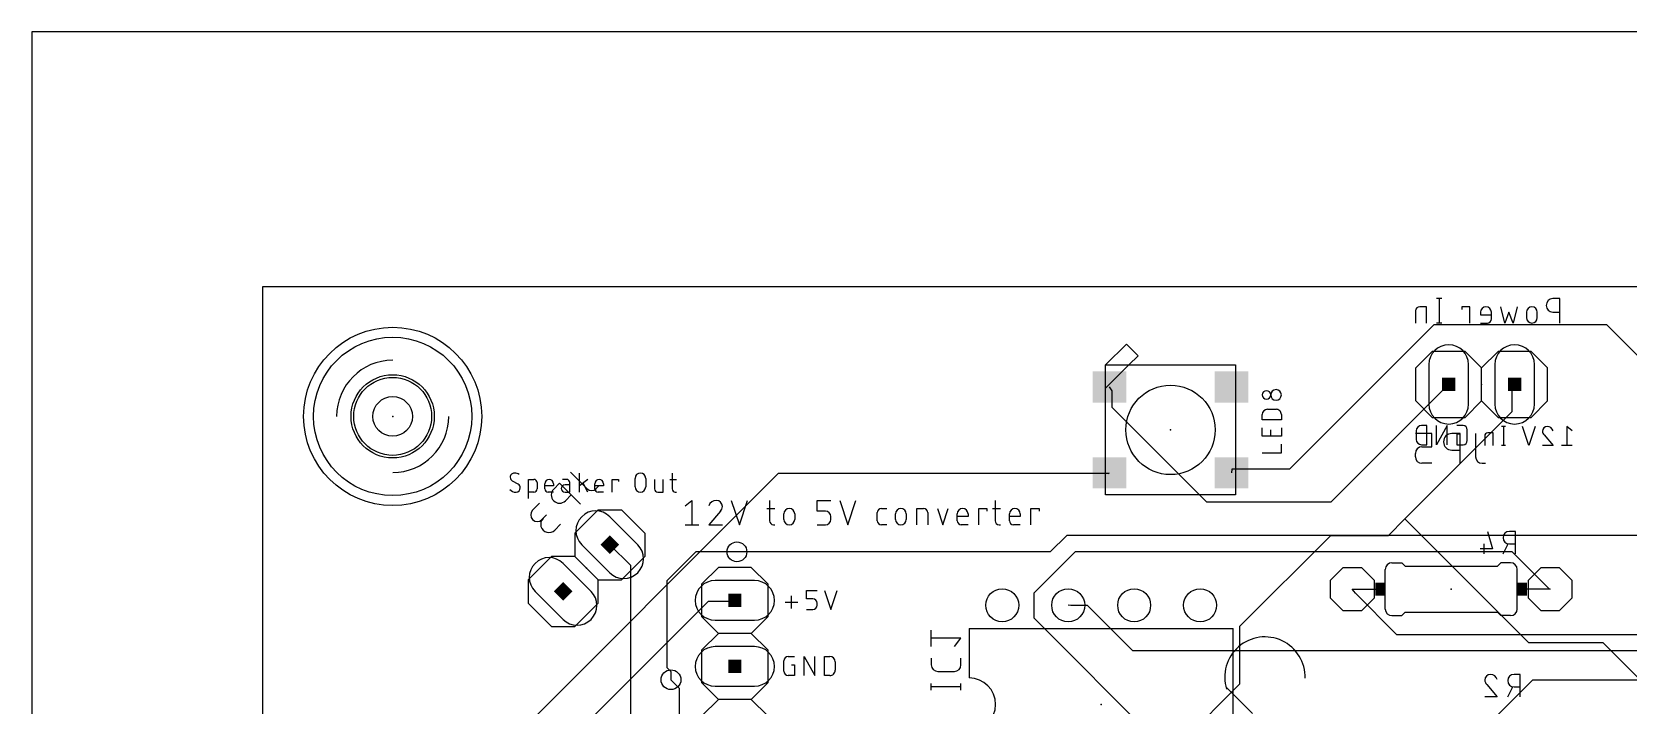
# Model space of a CAD drawing. Extents: x -9 to 98, y -9 to 98.
# Drawn here: x -8.9 to 52.6, y 71.9 to 97.8 of the extents above; entities that cross this region are included whole.
import ezdxf

# ---------------------------------------------------------------- set-up
doc = ezdxf.new("R2010")
doc.units = 0
for name, color, linetype in [('1', 12, 'CONTINUOUS'), ('16', 132, 'CONTINUOUS'), ('17', 110, 'CONTINUOUS'), ('18', 110, 'CONTINUOUS'), ('20', 31, 'CONTINUOUS'), ('21', 253, 'CONTINUOUS'), ('22', 253, 'CONTINUOUS'), ('23', 53, 'CONTINUOUS'), ('24', 53, 'CONTINUOUS'), ('25', 253, 'CONTINUOUS'), ('26', 253, 'CONTINUOUS'), ('39', 12, 'CONTINUOUS'), ('40', 132, 'CONTINUOUS'), ('41', 12, 'CONTINUOUS'), ('42', 132, 'CONTINUOUS'), ('51', 253, 'CONTINUOUS'), ('52', 253, 'CONTINUOUS')]:
    doc.layers.add(name, color=color, linetype=linetype)

# ---------------------------------------------------------------- blocks, each defined once
blk = doc.blocks.new('ROUNDP')
blk.add_circle((0, 0), 0.5)
blk = doc.blocks.new('RECT')
blk.add_solid([(-0.5, -0.5), (0.5, -0.5), (-0.5, 0.5), (0.5, 0.5)])
blk = doc.blocks.new('LONGP100')
blk.add_lwpolyline([(-0.5, -0.5), (0.5, -0.5, 1), (0.5, 0.5), (-0.5, 0.5, 1)], format="xyb", close=True)
blk = doc.blocks.new('OCTAGONP')
blk.add_lwpolyline([(-0.5, -0.2071), (-0.5, 0.2071), (-0.2071, 0.5), (0.2071, 0.5), (0.5, 0.2071), (0.5, -0.2071), (0.2071, -0.5), (-0.2071, -0.5)], close=True)
blk = doc.blocks.new('ROUNDV')
blk.add_circle((0, 0), 0.5)

msp = doc.modelspace()

# ---------------------------------------------------------------- linework, layer by layer
at = {"layer": '1'}
for p, q in [((45.085, 86.5187), (39.5288, 80.9625)), ((51.7525, 86.5187), (45.085, 86.5187)), ((55.5625, 82.7088), (51.7525, 86.5187)), ((45.5613, 84.1375), (45.66, 84.23)), ((32.7025, 83.9788), (32.6, 84.13)), ((32.7025, 83.3438), (32.7025, 83.9788)), ((45.5613, 84.1375), (41.1163, 79.6925)), ((36.3538, 79.6925), (32.7025, 83.3438)), ((19.8438, 80.8038), (7.9375, 68.8975)), ((32.5438, 80.8038), (19.8438, 80.8038)), ((32.5438, 80.8038), (32.6, 80.83)), ((37.3062, 80.9625), (37.3, 80.83)), ((39.5288, 80.9625), (37.3062, 80.9625)), ((41.1163, 79.6925), (36.3538, 79.6925)), ((30.9563, 78.4225), (30.3213, 77.7875)), ((58.1025, 78.4225), (30.9563, 78.4225)), ((30.3213, 77.7875), (18.2563, 77.7875)), ((31.2738, 77.7875), (29.6863, 76.2)), ((48.1013, 77.7875), (31.2738, 77.7875)), ((49.53, 76.3588), (48.1013, 77.7875)), ((42.0688, 76.2), (41.95, 76.35)), ((49.53, 76.3588), (49.57, 76.35)), ((17.145, 75.8825), (10.3187, 69.0563)), ((18.0975, 75.8825), (17.145, 75.8825)), ((18.0975, 75.8825), (18.1745, 75.9198)), ((29.6863, 76.2), (29.6863, 75.2475)), ((31.115, 75.7238), (31.01, 75.73)), ((31.75, 75.7238), (31.115, 75.7238)), ((33.4963, 73.9775), (31.75, 75.7238)), ((42.0688, 76.2), (43.6563, 74.6125)), ((29.6863, 75.2475), (34.7662, 70.1675)), ((43.6563, 74.6125), (62.0713, 74.6125)), ((61.7538, 73.9775), (33.4963, 73.9775)), ((15.7163, 72.8663), (16.0338, 72.5487)), ((16.0338, 72.5487), (16.0338, 63.3413)), ((21.4313, 45.4025), (48.895, 72.8663)), ((48.895, 72.8663), (54.61, 72.8663))]:
    msp.add_line(p, q, dxfattribs=at)
at = {"layer": '16'}
for p, q in [((-8.89, 97.79), (-8.89, -8.89)), ((97.79, 97.79), (-8.89, 97.79)), ((48.1013, 84.1375), (48.2, 84.23)), ((48.1013, 83.185), (48.1013, 84.1375)), ((43.9738, 79.0575), (48.1013, 83.185)), ((43.3388, 78.4225), (43.9738, 79.0575)), ((43.9738, 79.0575), (48.7363, 74.295)), ((14.164, 77.2561), (13.357, 78.063)), ((37.6238, 74.93), (41.1163, 78.4225)), ((41.1163, 78.4225), (43.3388, 78.4225)), ((16.6687, 77.7875), (15.5575, 76.6763)), ((18.2563, 77.7875), (16.6687, 77.7875)), ((14.164, 71.331), (14.164, 77.2561)), ((15.5575, 76.6763), (15.5575, 73.3425)), ((37.6238, 72.7075), (37.6238, 74.93)), ((48.7363, 74.295), (51.5938, 74.295)), ((51.5938, 74.295), (64.2938, 61.595)), ((15.5575, 73.3425), (15.7163, 73.1838)), ((15.7163, 73.1838), (15.7163, 72.8663)), ((33.4963, 68.58), (37.6238, 72.7075))]:
    msp.add_line(p, q, dxfattribs=at)
at = {"layer": '20'}
for p, q in [((0, 0), (0, 88)), ((0, 88), (88, 88))]:
    msp.add_line(p, q, dxfattribs=at)
msp.add_circle((5, 83), 1.5, dxfattribs=at)
at = {"layer": '21'}
for p, q in [((33.25, 85.78), (32.45, 84.98)), ((33.7, 85.33), (33.25, 85.78)), ((32.45, 84.08), (32.45, 84.98)), ((32.45, 84.98), (33.35, 84.98)), ((32.45, 84.08), (33.35, 84.98)), ((33.35, 84.98), (33.7, 85.33)), ((33.35, 84.98), (37.45, 84.98)), ((37.45, 84.98), (37.45, 79.98)), ((32.45, 79.98), (32.45, 84.08)), ((9.8335, 80.39), (9.6084, 80.5128)), ((10.2339, 79.8376), (10.2339, 80.5742)), ((10.2339, 80.5742), (10.4385, 80.5742)), ((11.6983, 80.5742), (11.5346, 80.5742)), ((12.1899, 80.0831), (12.1899, 80.8197)), ((12.5173, 80.5742), (12.1899, 80.3286)), ((13.4531, 80.0831), (13.4531, 80.5742)), ((13.4531, 80.5742), (13.6986, 80.5742)), ((13.6986, 80.5742), (13.6986, 80.4923)), ((14.3341, 80.2877), (14.3341, 80.6151)), ((14.7433, 80.6151), (14.7433, 80.2877)), ((15.0822, 80.5742), (15.0822, 80.2059)), ((15.4096, 80.0831), (15.4096, 80.5742)), ((15.6775, 80.5742), (15.923, 80.5742)), ((15.7594, 80.8197), (15.7594, 80.2059)), ((10.4385, 80.0831), (10.2339, 80.0831)), ((10.5612, 80.4514), (10.5612, 80.2059)), ((10.8638, 80.2059), (10.8638, 80.4105)), ((11.1911, 80.3286), (10.8638, 80.3286)), ((11.1911, 80.0831), (10.9865, 80.0831)), ((11.1911, 80.4105), (11.1911, 80.3286)), ((11.821, 80.3696), (11.6369, 80.3696)), ((11.6369, 80.0831), (11.821, 80.0831)), ((11.821, 80.0831), (11.821, 80.4514)), ((12.5173, 80.0831), (12.3331, 80.4309)), ((12.7901, 80.2059), (12.7901, 80.4105)), ((13.1175, 80.3286), (12.7901, 80.3286)), ((13.1175, 80.0831), (12.9129, 80.0831)), ((13.1175, 80.4105), (13.1175, 80.3286)), ((15.2049, 80.0831), (15.4096, 80.0831)), ((15.8821, 80.0831), (15.923, 80.0831)), ((37.45, 79.98), (32.45, 79.98)), ((16.2601, 79.5591), (16.5212, 79.7679)), ((16.5212, 79.7679), (16.5212, 78.8281)), ((17.6183, 79.3502), (17.1745, 78.8281)), ((18.0367, 79.7679), (18.3499, 78.8281)), ((18.3499, 78.8281), (18.6632, 79.7679)), ((19.4053, 79.4546), (19.7186, 79.4546)), ((19.5098, 79.7679), (19.5098, 78.9847)), ((21.3502, 79.3502), (21.3502, 79.7679)), ((21.3502, 79.7679), (21.8723, 79.7679)), ((21.6635, 79.3502), (21.3502, 79.3502)), ((22.2124, 79.7679), (22.5257, 78.8281)), ((22.5257, 78.8281), (22.8389, 79.7679)), ((23.659, 78.9847), (23.659, 79.298)), ((23.8156, 79.4546), (24.0245, 79.4546)), ((25.1819, 78.8281), (25.1819, 79.4546)), ((25.1819, 79.4546), (25.443, 79.4546)), ((25.5996, 79.298), (25.5996, 78.8281)), ((25.9744, 79.4546), (26.1833, 78.8281)), ((26.1833, 78.8281), (26.3921, 79.4546)), ((27.5645, 78.8281), (27.5645, 79.4546)), ((27.5645, 79.4546), (27.8778, 79.4546)), ((27.8778, 79.4546), (27.8778, 79.3502)), ((28.0921, 79.4546), (28.4054, 79.4546)), ((28.1965, 79.7679), (28.1965, 78.9847)), ((29.5762, 78.8281), (29.5762, 79.4546)), ((29.5762, 79.4546), (29.8894, 79.4546)), ((29.8894, 79.4546), (29.8894, 79.3502)), ((16.2601, 78.8281), (16.7822, 78.8281)), ((17.1745, 78.8281), (17.6966, 78.8281)), ((19.6664, 78.8281), (19.7186, 78.8281)), ((20.0613, 79.0369), (20.0613, 79.2458)), ((20.479, 79.2458), (20.479, 79.0369)), ((21.3502, 78.8281), (21.6635, 78.8281)), ((21.8723, 79.0369), (21.8723, 79.1414)), ((24.0245, 78.8281), (23.8156, 78.8281)), ((24.359, 79.0369), (24.359, 79.2458)), ((24.7767, 79.2458), (24.7767, 79.0369)), ((26.7364, 78.9847), (26.7364, 79.2458)), ((27.1541, 79.1414), (26.7364, 79.1414)), ((27.1541, 78.8281), (26.893, 78.8281)), ((27.1541, 79.2458), (27.1541, 79.1414)), ((28.3531, 78.8281), (28.4054, 78.8281)), ((28.7481, 78.9847), (28.7481, 79.2458)), ((29.1658, 79.1414), (28.7481, 79.1414)), ((29.1658, 78.8281), (28.9047, 78.8281)), ((29.1658, 79.2458), (29.1658, 79.1414)), ((17.5395, 77.1898), (16.9045, 76.5548)), ((18.8095, 77.1898), (17.5395, 77.1898)), ((19.4445, 76.5548), (18.8095, 77.1898)), ((16.9045, 75.2848), (16.9045, 76.5548)), ((19.4445, 76.5548), (19.4445, 75.2848)), ((20.9343, 75.9763), (20.9343, 76.3037)), ((20.9343, 76.3037), (21.3435, 76.3037)), ((21.6249, 76.3037), (21.8704, 75.5671)), ((21.8704, 75.5671), (22.116, 76.3037)), ((20.1131, 75.8536), (20.6042, 75.8536)), ((20.3586, 75.608), (20.3586, 76.0991)), ((21.1798, 75.9763), (20.9343, 75.9763)), ((21.3435, 75.7308), (21.3435, 75.8126)), ((17.5395, 74.6498), (16.9045, 75.2848)), ((19.4445, 75.2848), (18.8095, 74.6498)), ((20.9343, 75.5671), (21.1798, 75.5671)), ((16.9045, 74.0148), (17.5395, 74.6498)), ((18.8095, 74.6498), (17.5395, 74.6498)), ((18.8095, 74.6498), (19.4445, 74.0148)), ((16.9045, 72.7448), (16.9045, 74.0148)), ((19.4445, 74.0148), (19.4445, 72.7448)), ((20.2308, 73.7637), (20.4763, 73.7637)), ((20.8474, 73.0271), (20.8474, 73.7637)), ((20.8474, 73.7637), (21.2566, 73.0271)), ((21.2566, 73.0271), (21.2566, 73.7637)), ((21.6277, 73.0271), (21.6277, 73.7637)), ((21.6277, 73.7637), (21.8323, 73.7637)), ((20.0671, 73.1908), (20.0671, 73.6)), ((20.3536, 73.4363), (20.4763, 73.4363)), ((20.4763, 73.4363), (20.4763, 73.0271)), ((22.0369, 73.5591), (22.0369, 73.2317)), ((17.5395, 72.1098), (16.9045, 72.7448)), ((19.4445, 72.7448), (18.8095, 72.1098)), ((20.4763, 73.0271), (20.2308, 73.0271)), ((21.8323, 73.0271), (21.6277, 73.0271)), ((38.1127, 71.5645), (37.0967, 72.5805)), ((16.9045, 71.4748), (17.5395, 72.1098)), ((18.8095, 72.1098), (17.5395, 72.1098)), ((18.8095, 72.1098), (19.4445, 71.4748))]:
    msp.add_line(p, q, dxfattribs=at)
msp.add_circle((34.95, 82.48), 1.7205, dxfattribs=at)
for centre, radius, start, end in [((9.6902, 80.656), 0.1637, 89.9989, 180), ((9.6928, 80.656), 0.1663, 180.0003, 239.4889), ((9.6902, 80.5128), 0.3069, 53.1307, 89.9988), ((10.4385, 80.4514), 0.1228, 0, 90), ((11.0274, 80.4105), 0.1637, 0, 180), ((11.6983, 80.4514), 0.1228, 0, 90), ((12.9538, 80.4105), 0.1637, 0, 180), ((14.5387, 80.6151), 0.2046, 0, 180), ((9.7516, 80.4289), 0.3458, 224.7607, 270.0002), ((9.7516, 80.2468), 0.1637, 270, 0), ((9.7491, 80.2468), 0.1662, 359.9999, 59.4912), ((10.4385, 80.2059), 0.1228, 270.0015, 0), ((10.9865, 80.2059), 0.1228, 180, 270), ((11.6369, 80.2263), 0.1432, 90, 270), ((12.9129, 80.2059), 0.1228, 180, 270), ((14.5387, 80.2877), 0.2046, 180, 0), ((15.2049, 80.2059), 0.1228, 180, 270), ((15.8821, 80.2059), 0.1228, 180, 270), ((17.4617, 79.4661), 0.3018, 90.0001, 162.055), ((17.4617, 79.5329), 0.235, 0, 90), ((17.4442, 79.533), 0.2524, 313.6042, 359.9995), ((20.2702, 79.2458), 0.2088, 0, 180), ((21.6635, 79.1414), 0.2088, 0, 90), ((23.8156, 79.298), 0.1566, 90, 180), ((24.5678, 79.2458), 0.2088, 0, 180), ((25.443, 79.298), 0.1566, 0.0011, 90), ((26.9453, 79.2458), 0.2088, 0, 180), ((28.9569, 79.2458), 0.2088, 0, 180), ((19.6664, 78.9847), 0.1566, 180, 270), ((20.2702, 79.0369), 0.2088, 180, 0), ((21.6635, 79.0369), 0.2088, 270, 0), ((23.8156, 78.9847), 0.1566, 180, 270), ((24.5678, 79.0369), 0.2088, 180, 0), ((26.893, 78.9847), 0.1566, 180, 270), ((28.3531, 78.9847), 0.1566, 180, 270), ((28.9047, 78.9847), 0.1566, 180, 270), ((21.1798, 75.8126), 0.1637, 0, 90), ((21.1798, 75.7308), 0.1637, 270, 0), ((38.5854, 72.9682), 1.5472, 358.3392, 197.4489), ((20.2308, 73.6), 0.1637, 90.0011, 180), ((21.8323, 73.5591), 0.2046, 0, 90), ((20.2308, 73.1908), 0.1637, 180, 270), ((21.8323, 73.2317), 0.2046, 269.9991, 360)]:
    msp.add_arc(centre, radius, start, end, dxfattribs=at)
at = {"layer": '22'}
for p, q in [((45.4023, 87.5299), (45.1935, 87.5299)), ((45.2979, 87.5299), (45.2979, 86.5901)), ((49.9349, 87.5299), (49.6738, 87.5299)), ((49.9349, 86.5901), (49.9349, 87.5299)), ((44.388, 87.06), (44.388, 86.5901)), ((44.8057, 87.2166), (44.5446, 87.2166)), ((44.8057, 86.5901), (44.8057, 87.2166)), ((46.4769, 87.2166), (46.1637, 87.2166)), ((46.1637, 87.2166), (46.1637, 87.1122)), ((46.4769, 86.5901), (46.4769, 87.2166)), ((46.8873, 87.0078), (46.8873, 86.9034)), ((46.8873, 86.9034), (47.305, 86.9034)), ((47.305, 86.7467), (47.305, 87.0078)), ((47.8235, 86.5901), (47.6668, 87.2166)), ((47.9801, 87.0078), (47.8235, 86.5901)), ((48.1367, 86.5901), (47.9801, 87.0078)), ((48.2934, 87.2166), (48.1367, 86.5901)), ((48.6552, 87.0078), (48.6552, 86.7989)), ((49.0729, 86.7989), (49.0729, 87.0078)), ((49.6738, 87.0078), (49.9349, 87.0078)), ((45.4023, 86.5901), (45.1935, 86.5901)), ((46.8873, 86.5901), (47.1484, 86.5901)), ((44.39, 84.865), (45.025, 85.5)), ((46.295, 85.5), (45.025, 85.5)), ((46.93, 84.865), (46.295, 85.5)), ((47.565, 85.5), (46.93, 84.865)), ((48.835, 85.5), (47.565, 85.5)), ((49.47, 84.865), (48.835, 85.5)), ((44.39, 83.595), (44.39, 84.865)), ((46.93, 83.595), (46.93, 84.865)), ((49.47, 83.595), (49.47, 84.865)), ((45.025, 82.96), (44.39, 83.595)), ((46.295, 82.96), (46.93, 83.595)), ((46.93, 83.595), (47.565, 82.96)), ((48.835, 82.96), (49.47, 83.595)), ((44.4081, 82.4421), (44.4081, 82.1147)), ((44.8173, 82.6467), (44.6127, 82.6467)), ((44.8173, 81.9101), (44.8173, 82.6467)), ((45.025, 82.96), (46.295, 82.96)), ((45.5976, 82.6467), (45.1884, 81.9101)), ((45.1884, 81.9101), (45.1884, 82.6467)), ((45.5976, 81.9101), (45.5976, 82.6467)), ((46.2142, 82.6467), (45.9687, 82.6467)), ((46.3779, 82.0738), (46.3779, 82.483)), ((47.3747, 82.3652), (47.1701, 82.3652)), ((47.3747, 81.8741), (47.3747, 82.3652)), ((47.565, 82.96), (48.835, 82.96)), ((47.8537, 82.6107), (47.69, 82.6107)), ((47.7719, 82.6107), (47.7719, 81.8741)), ((48.7473, 81.8741), (48.5017, 82.6107)), ((48.9928, 82.6107), (48.7473, 81.8741)), ((50.4149, 82.447), (50.2103, 82.6107)), ((50.2103, 82.6107), (50.2103, 81.8741)), ((44.6127, 81.9101), (44.8173, 81.9101)), ((46.0914, 82.3193), (45.9687, 82.3193)), ((45.9687, 82.3193), (45.9687, 81.9101)), ((45.9687, 81.9101), (46.2142, 81.9101)), ((47.0474, 82.2424), (47.0474, 81.8741)), ((47.8537, 81.8741), (47.69, 81.8741)), ((49.6834, 81.8741), (49.2742, 81.8741)), ((49.3355, 82.2833), (49.6834, 81.8741)), ((50.4149, 81.8741), (50.0057, 81.8741)), ((12.908, 79.4101), (12.01, 78.512)), ((12.908, 79.4101), (13.806, 79.4101)), ((13.806, 79.4101), (14.7041, 78.512)), ((12.01, 78.512), (12.01, 77.614)), ((14.7041, 78.512), (14.7041, 77.614)), ((11.112, 77.614), (10.2139, 76.716)), ((12.01, 77.614), (11.112, 77.614)), ((12.01, 77.614), (12.908, 76.716)), ((13.806, 76.716), (14.7041, 77.614)), ((43.22, 75.588), (43.22, 77.112)), ((43.474, 77.366), (43.855, 77.366)), ((43.982, 77.239), (43.855, 77.366)), ((43.982, 77.239), (47.538, 77.239)), ((47.538, 77.239), (47.665, 77.366)), ((48.046, 77.366), (47.665, 77.366)), ((48.3, 75.588), (48.3, 77.112)), ((10.2139, 76.716), (10.2139, 75.818)), ((12.908, 76.716), (13.806, 76.716)), ((12.908, 75.818), (12.908, 76.716)), ((10.2139, 75.818), (11.112, 74.9199)), ((12.01, 74.9199), (12.908, 75.818)), ((43.474, 75.334), (43.855, 75.334)), ((43.982, 75.461), (43.855, 75.334)), ((43.982, 75.461), (47.538, 75.461)), ((47.538, 75.461), (47.665, 75.334)), ((48.046, 75.334), (47.665, 75.334)), ((11.112, 74.9199), (12.01, 74.9199)), ((27.2, 74.841), (37.36, 74.841)), ((27.2, 74.841), (27.2, 72.936)), ((37.36, 68.999), (37.36, 74.841))]:
    msp.add_line(p, q, dxfattribs=at)
for radius in [3.429, 1.6]:
    msp.add_circle((5, 83), radius, dxfattribs=at)
for centre, radius, start, end in [((49.6738, 87.2688), 0.2611, 90, 270), ((44.5446, 87.06), 0.1566, 90, 179.9977), ((47.0962, 87.0078), 0.2088, 0, 180), ((47.1484, 86.7467), 0.1566, 270, 0), ((48.864, 87.0078), 0.2088, 0, 180), ((48.864, 86.7989), 0.2088, 180, 0), ((44.6127, 82.4421), 0.2046, 90, 180), ((46.2142, 82.483), 0.1637, 0, 90), ((47.1701, 82.2424), 0.1228, 90, 179.9985), ((49.4583, 82.4266), 0.1842, 90, 180), ((49.4719, 82.4266), 0.1978, 180.0001, 226.3976), ((49.4583, 82.3741), 0.2366, 17.9447, 89.9999), ((44.6127, 82.1147), 0.2046, 180, 270), ((46.2142, 82.0738), 0.1637, 270, 0), ((43.474, 77.112), 0.254, 90, 180), ((48.046, 77.112), 0.254, 0, 90), ((43.474, 75.588), 0.254, 180, 270), ((48.046, 75.588), 0.254, 270, 0), ((27.2, 71.92), 1.016, 270, 90)]:
    msp.add_arc(centre, radius, start, end, dxfattribs=at)
at = {"layer": '23'}
msp.add_point((34.95, 82.48), dxfattribs=at)
at = {"layer": '24'}
for p in [(46.93, 84.23), (5, 83), (12.459, 77.165), (45.76, 76.35), (32.28, 71.92)]:
    msp.add_point(p, dxfattribs=at)
at = {"layer": '25'}
for p, q in [((38.4806, 82.8643), (38.4806, 83.0689)), ((38.6852, 83.2735), (39.0126, 83.2735)), ((39.2172, 83.0689), (39.2172, 82.8643)), ((39.2172, 82.8643), (38.4806, 82.8643)), ((38.4806, 82.2319), (38.4806, 82.5592)), ((38.808, 82.2319), (38.808, 82.4774)), ((39.2172, 82.5592), (39.2172, 82.2319)), ((39.2172, 82.2319), (38.4806, 82.2319)), ((39.2172, 81.5979), (39.2172, 81.9253)), ((38.4806, 81.5979), (39.2172, 81.5979))]:
    msp.add_line(p, q, dxfattribs=at)
for centre, radius, start, end in [((38.6443, 83.8248), 0.1637, 90, 270), ((38.6443, 83.8248), 0.1637, 270, 90), ((39.0126, 83.8248), 0.2046, 90, 270), ((39.0126, 83.8248), 0.2046, 270, 90), ((38.6852, 83.0689), 0.2046, 90, 180), ((39.0126, 83.0689), 0.2046, 359.9991, 90)]:
    msp.add_arc(centre, radius, start, end, dxfattribs=at)
at = {"layer": '26'}
for p, q in [((45.0123, 82.3377), (44.3773, 82.3377)), ((44.6313, 81.8297), (45.0123, 81.8297)), ((45.0123, 81.8297), (45.0123, 82.3377)), ((46.0982, 82.3377), (45.7807, 82.3377)), ((46.0982, 81.1947), (46.0982, 82.3377)), ((46.6962, 82.3377), (46.6962, 81.4487)), ((44.3773, 81.4487), (44.3773, 81.5757)), ((45.0123, 81.1947), (44.6313, 81.1947)), ((45.7807, 81.7027), (46.0982, 81.7027)), ((46.9502, 81.1947), (47.0772, 81.1947)), ((11.8483, 80.8469), (12.477, 80.2183)), ((11.4255, 80.424), (11.201, 80.1995)), ((12.2337, 79.6158), (11.4255, 80.424)), ((11.65, 79.7505), (11.8745, 79.975)), ((12.8362, 80.2183), (12.926, 80.3081)), ((10.6577, 79.6562), (10.3883, 79.3868)), ((10.7475, 79.0276), (10.9271, 79.2072)), ((11.4659, 78.848), (11.2414, 78.6235)), ((47.0166, 78.0927), (47.0166, 77.7089)), ((47.1605, 78.5725), (47.3524, 77.9008)), ((47.7567, 77.7089), (47.9486, 78.0927)), ((48.2365, 78.5725), (47.9966, 78.5725)), ((47.9966, 78.0927), (48.2365, 78.0927)), ((48.2365, 77.7089), (48.2365, 78.5725)), ((47.3524, 77.9008), (46.8727, 77.9008)), ((25.7395, 74.1425), (25.7395, 74.7775)), ((26.8825, 74.46), (25.7395, 74.46)), ((26.6285, 74.1425), (26.8825, 74.46)), ((25.7395, 73.6943), (25.7395, 73.4403)), ((25.9935, 73.1863), (26.6285, 73.1863)), ((26.8825, 73.4403), (26.8825, 73.6943)), ((25.7395, 72.4661), (25.7395, 72.7201)), ((26.8825, 72.5931), (25.7395, 72.5931)), ((26.8825, 72.4661), (26.8825, 72.7201)), ((47.1246, 72.6887), (47.5324, 72.2089)), ((47.9367, 72.2089), (48.1286, 72.5927)), ((48.4165, 73.0725), (48.1766, 73.0725)), ((48.1766, 72.5927), (48.4165, 72.5927)), ((48.4165, 72.2089), (48.4165, 73.0725)), ((47.5324, 72.2089), (47.0527, 72.2089))]:
    msp.add_line(p, q, dxfattribs=at)
for centre, radius, start, end in [((44.6313, 81.5757), 0.254, 90, 180), ((45.7807, 82.0202), 0.3175, 90, 270), ((44.6313, 81.4487), 0.254, 180, 270), ((46.9502, 81.4487), 0.254, 180, 270), ((11.4255, 79.975), 0.3175, 135, 315), ((12.6566, 80.3979), 0.254, 225, 315), ((10.5679, 79.2072), 0.254, 135.0005, 314.9995), ((11.0169, 78.848), 0.3175, 134.9998, 315.0002), ((47.9966, 78.3326), 0.2399, 90, 270), ((25.9935, 73.4403), 0.254, 180, 270), ((26.6285, 73.4403), 0.254, 270, 0), ((47.2686, 72.8566), 0.2159, 90, 180), ((47.2846, 72.8566), 0.2319, 179.9999, 226.396), ((47.2686, 72.7951), 0.2774, 17.9441, 90.0001), ((48.1766, 72.8326), 0.2399, 90, 270)]:
    msp.add_arc(centre, radius, start, end, dxfattribs=at)
at = {"layer": '39'}
msp.add_circle((5, 83), 3.048, dxfattribs=at)
at = {"layer": '40'}
msp.add_circle((5, 83), 3.048, dxfattribs=at)
at = {"layer": '41'}
msp.add_circle((5, 83), 3.048, dxfattribs=at)
at = {"layer": '42'}
msp.add_circle((5, 83), 3.048, dxfattribs=at)
at = {"layer": '52'}
for p, q in [((41.95, 76.35), (42.839, 76.35)), ((49.57, 76.35), (48.681, 76.35))]:
    msp.add_line(p, q, dxfattribs=at)
msp.add_circle((5, 83), 0.762, dxfattribs=at)
for start, end in [(90, 180), (270, 0)]:
    msp.add_arc((5, 83), 2.159, start, end, dxfattribs=at)

# ---------------------------------------------------------------- block references
at = {"layer": '1', "xscale": 1.3, "yscale": 1.2, "rotation": 180}
for p in [(32.6, 84.13), (37.3, 84.13), (32.6, 80.83), (37.3, 80.83)]:
    msp.add_blockref('RECT', p, dxfattribs=at)
at = {"layer": '17'}
for name, p, xscale, yscale, rotation in [('LONGP100', (45.66, 84.23), 1.524, 1.524, 270), ('LONGP100', (45.66, 84.23), 1.524, 1.524, 270), ('LONGP100', (48.2, 84.23), 1.524, 1.524, 270), ('LONGP100', (48.2, 84.23), 1.524, 1.524, 270), ('LONGP100', (13.357, 78.063), 1.524, 1.524, 135), ('LONGP100', (13.357, 78.063), 1.524, 1.524, 135), ('LONGP100', (11.561, 76.267), 1.524, 1.524, 135), ('LONGP100', (11.561, 76.267), 1.524, 1.524, 135), ('OCTAGONP', (41.95, 76.35), 1.6764, 1.6764, 180), ('OCTAGONP', (41.95, 76.35), 1.6764, 1.6764, 180), ('OCTAGONP', (49.57, 76.35), 1.6764, 1.6764, 180), ('OCTAGONP', (49.57, 76.35), 1.6764, 1.6764, 180), ('ROUNDP', (28.47, 75.73), 1.27, 1.27, 270), ('ROUNDP', (28.47, 75.73), 1.27, 1.27, 270), ('ROUNDP', (31.01, 75.73), 1.27, 1.27, 270), ('ROUNDP', (31.01, 75.73), 1.27, 1.27, 270), ('ROUNDP', (33.55, 75.73), 1.27, 1.27, 270), ('ROUNDP', (33.55, 75.73), 1.27, 1.27, 270), ('ROUNDP', (36.09, 75.73), 1.27, 1.27, 270), ('ROUNDP', (36.09, 75.73), 1.27, 1.27, 270)]:
    msp.add_blockref(name, p, dxfattribs=dict(at, xscale=xscale, yscale=yscale, rotation=rotation))
at = {"layer": '17', "xscale": 1.524, "yscale": 1.524}
for p in [(18.1745, 75.9198), (18.1745, 75.9198), (18.1745, 73.3798), (18.1745, 73.3798)]:
    msp.add_blockref('LONGP100', p, dxfattribs=at)
at = {"layer": '18', "xscale": 0.762, "yscale": 0.762}
for p in [(18.2563, 77.7875), (18.2563, 77.7875), (15.7163, 72.8663), (15.7163, 72.8663)]:
    msp.add_blockref('ROUNDV', p, dxfattribs=at)
at = {"layer": '22', "xscale": 0.381, "yscale": 0.508, "rotation": 180}
for p in [(43.0295, 76.35), (48.4905, 76.35)]:
    msp.add_blockref('RECT', p, dxfattribs=at)
at = {"layer": '51', "xscale": 0.508, "yscale": 0.508, "rotation": 270}
for p in [(18.1745, 75.9198), (18.1745, 73.3798)]:
    msp.add_blockref('RECT', p, dxfattribs=at)
at = {"layer": '52', "xscale": 0.508, "yscale": 0.508}
for p in [(45.66, 84.23), (48.2, 84.23)]:
    msp.add_blockref('RECT', p, dxfattribs=at)
at = {"layer": '52', "xscale": 0.508, "yscale": 0.508, "rotation": 225}
for p in [(13.357, 78.063), (11.561, 76.267)]:
    msp.add_blockref('RECT', p, dxfattribs=at)

doc.saveas('drawing.dxf')
